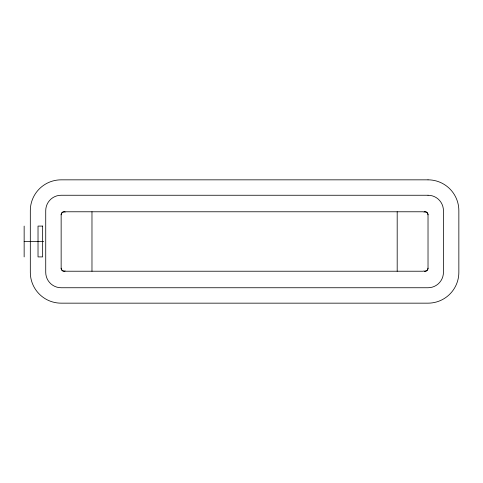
<?xml version="1.0" encoding="UTF-8"?>
<svg xmlns="http://www.w3.org/2000/svg" width="483" height="483" viewBox="0 0 483 483"><rect width="100%" height="100%" fill="white"/><g stroke="black" fill="none" stroke-linecap="round" stroke-linejoin="round"><path stroke-width="0.72" d="M65.114 271.138L65.628 270.987M423.537 212.013L424.05 211.862M64.97 271.18L62.826 270.933A4.595 3.248 90 0 1 62.035 270.353L61.19 268.699A2.204 1.558 -90 0 1 61.148 268.186L61.148 214.814A2.204 1.558 90 0 1 61.184 214.331L62.035 212.647A4.595 3.248 90 0 1 62.79 212.091L65 211.832M424.165 211.832L426.38 212.091A4.595 3.248 -90 0 1 427.129 212.647L427.98 214.331A2.204 1.558 90 0 1 428.023 214.814L428.023 268.186A2.204 1.558 -90 0 1 427.98 268.669L427.183 270.299A4.595 3.248 -90 0 1 426.38 270.909L424.394 271.223A3.085 3.085 0 0 0 428.023 268.186M423.09 211.777L66.074 211.777M66.074 271.223L423.09 271.223M24.15 241.5L43.699 241.5M423.537 270.987L424.05 271.138M65.114 211.862L65.628 212.013M397.189 211.735L397.189 271.265M91.975 211.735L91.975 271.265M24.15 226.086L24.15 256.914M424.394 211.777A3.085 3.085 0 0 1 428.023 214.814M61.148 214.814A3.085 3.085 0 0 1 64.891 211.802M64.891 271.198A3.085 3.085 0 0 1 61.148 268.186M428.023 179.839L61.148 179.839A30.827 30.827 0 0 0 30.314 210.673L30.314 272.327A30.827 30.827 0 0 0 61.148 303.161L428.023 303.161A30.827 30.827 0 0 0 458.85 272.327L458.85 210.673A30.827 30.827 0 0 0 428.023 179.839M428.023 195.253L61.148 195.253A15.414 15.414 0 0 0 45.728 210.673L45.728 272.327A15.414 15.414 0 0 0 61.148 287.747L428.023 287.747A15.414 15.414 0 0 0 443.436 272.327L443.436 210.673A15.414 15.414 0 0 0 428.023 195.253M42.649 226.086L38.024 226.086L38.024 256.914L42.649 256.914L42.649 226.086"/></g></svg>
